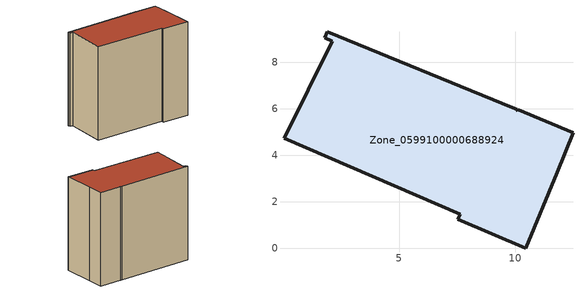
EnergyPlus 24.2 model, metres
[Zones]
Zone_0599100000688924
 floor ground (C_G): 2.13,8.91 1.8,9.06 1.91,9.31 9.9,6.05 10.08,5.98 10.11,5.88 10.14,5.95 12.49,4.97 11.81,3.27 10.45,0 7.53,1.25 7.63,1.45 0.04,4.74 z0
 wall outside (C_F): 7.53,1.25 10.45,0 11.81,3.27 12.49,4.97 10.14,5.95 10.11,5.88 10.08,5.98 9.9,6.05 1.91,9.31 1.8,9.06 2.13,8.91 0.04,4.74 7.63,1.45 7.53,1.25 z0:10.45
 roof outside (C_R): 0.04,4.74 7.63,1.45 7.53,1.25 10.45,0 11.81,3.27 12.49,4.97 10.14,5.95 10.11,5.88 10.08,5.98 9.9,6.05 1.91,9.31 1.8,9.06 2.13,8.91 z10.45
[BUILDING]
Pand.0599100000688924: North Axis=0; Terrain=City; Loads Convergence Tolerance Value=0.04; Temperature Convergence Tolerance Value=0.4; Solar Distribution=FullExterior; Maximum Number of Warmup Days=25; Minimum Number of Warmup Days=1
[Site:Location]
Rotterdam.The.Hague.AP_ZH_NLD Design_Conditions: Latitude=51.96; Longitude=4.45; Time Zone=1; Elevation=-4.5
[SITE:GROUNDTEMPERATURE:BUILDINGSURFACE]
18, 18, 18, 18, 18, 18, 18, 18, 18, 18, 18, 18
[MATERIAL] Thermal Absorptance=0.9; Solar Absorptance=0.7; Visible Absorptance=0.7
Name | Roughness | Thickness | Conductivity | Density | Specific Heat
G.TI.1946 | MediumSmooth | 0.15 | 1 | 540 | 1210
F.TI.1946 | Rough | 0.3 | 0.857143 | 1920 | 840
R.TI.1946 | MediumRough | 0.2 | 0.1 | 1500 | 1000
[CONSTRUCTION]
C_G: G.TI.1946
C_F: F.TI.1946
C_R: R.TI.1946
[ZONE]
Zone_0599100000688924: Type=1; Multiplier=1; Ceiling Height=Autocalculate; Volume=Autocalculate; Floor Area=autocalculate; Part of Total Floor Area=Yes
[ZONEINFILTRATION:DESIGNFLOWRATE]
Infil_Zone_0599100000688924: Zone or ZoneList or Space or SpaceList=Zone_0599100000688924; Schedule=AlwaysOn; Design Flow Rate Calculation Method=Flow/Area; Flow Rate per Floor Area=0.003; Constant Term Coefficient=1; Temperature Term Coefficient=0; Velocity Term Coefficient=0; Velocity Squared Term Coefficient=0
[HVACTEMPLATE:ZONE:IDEALLOADSAIRSYSTEM]
Zone_0599100000688924: Maximum Heating Supply Air Temperature=50; Minimum Cooling Supply Air Temperature=13; Maximum Heating Supply Air Humidity Ratio=0.0156; Minimum Cooling Supply Air Humidity Ratio=0.0077; Heating Limit=NoLimit; Cooling Limit=NoLimit; Dehumidification Control Type=ConstantSensibleHeatRatio; Cooling Sensible Heat Ratio=0.7; Dehumidification Setpoint=60; Humidification Control Type=None; Humidification Setpoint=30; Outdoor Air Method=None; Outdoor Air Flow Rate per Person=0.00944; Outdoor Air Flow Rate per Zone Floor Area=0; Outdoor Air Flow Rate per Zone=0; Demand Controlled Ventilation Type=None; Outdoor Air Economizer Type=NoEconomizer; Heat Recovery Type=None; Sensible Heat Recovery Effectiveness=0.7; Latent Heat Recovery Effectiveness=0.65
[ZONECONTROL:THERMOSTAT]
ThermostatControl_Zone_0599100000688924: Zone or ZoneList=Zone_0599100000688924; Control Type Schedule=DualSetpointControlType; Control 1=Thermostat_Zone_0599100000688924; Temperature Difference Between Cutout And Setpoint=0
[THERMOSTATSETPOINT:DUALSETPOINT]
Thermostat_Zone_0599100000688924: Heating Setpoint Temperature Schedule=HeatingSetpoint_Zone_0599100000688924; Cooling Setpoint Temperature Schedule=CoolingSetpoint_Zone_0599100000688924
[SCHEDULE:COMPACT]
HeatingSetpoint_Zone_0599100000688924: Through: 12/31, For: AllDays, Until: 24:00, 21
CoolingSetpoint_Zone_0599100000688924: Through: 12/31, For: AllDays, Until: 24:00, 24
DualSetpointControlType: Through: 12/31, For: AllDays, Until: 24:00, 4
AlwaysOn: Through: 12/31, For: AllDays, Until: 24:00, 1
